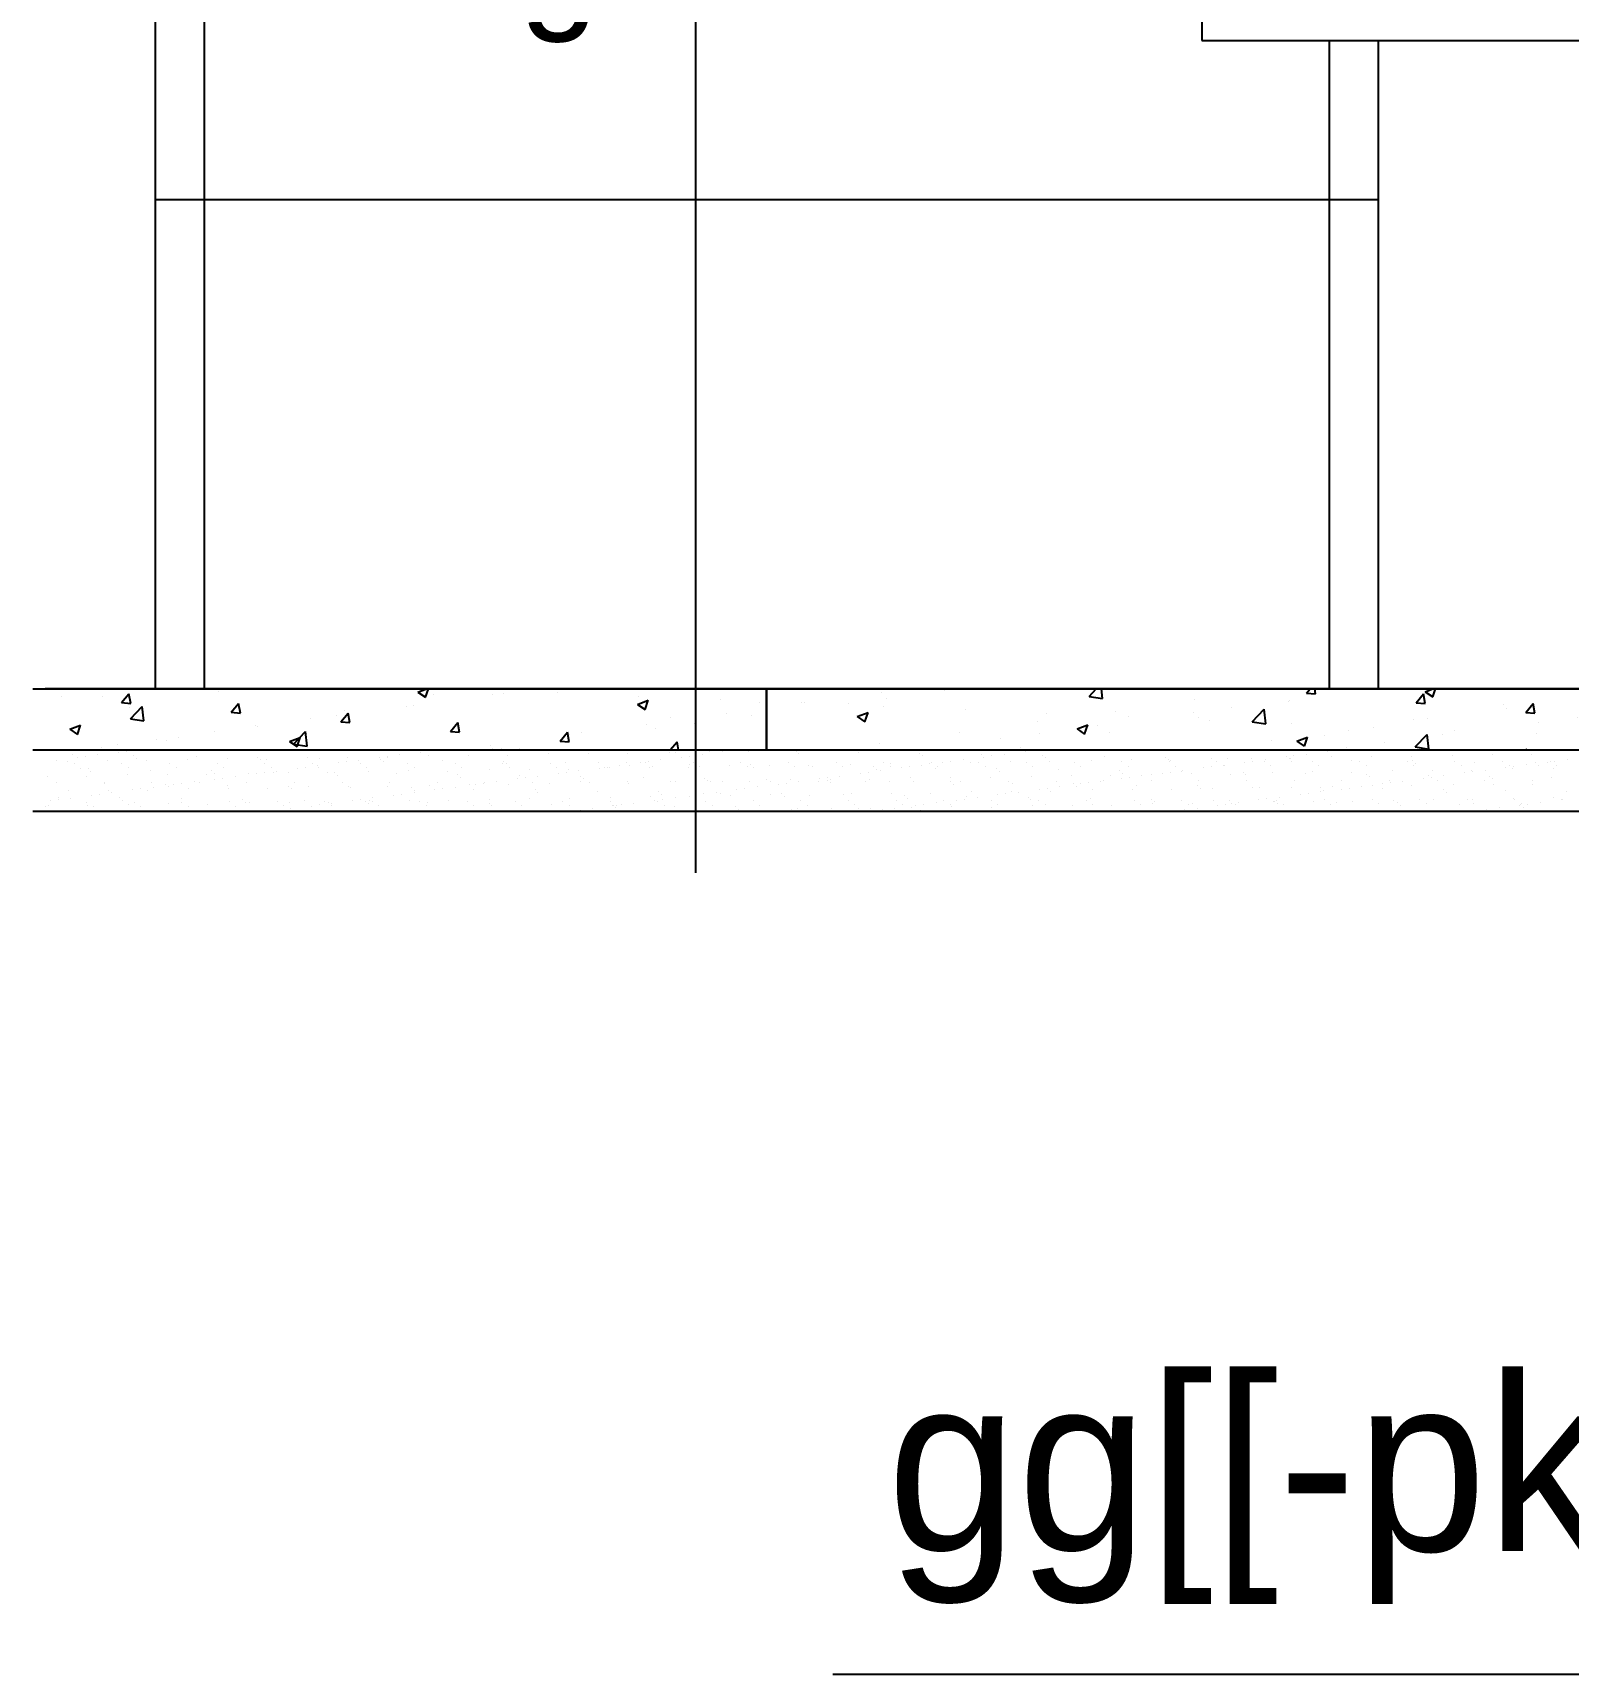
# Model space of a CAD drawing. Header units: inches. Extents: x -2548 to -2391, y 2200 to 2352.
# Drawn here: x -2465.801 to -2464.355, y 2321.73 to 2323.275 of the extents above; entities that cross this region are included whole.
import ezdxf

# ---------------------------------------------------------------- set-up
doc = ezdxf.new("R2010")
doc.units = ezdxf.units.IN
doc.header["$MEASUREMENT"] = 0
doc.linetypes.add('CENTER', pattern=[2, 1.25, -0.25, 0.25, -0.25])
for name, color, linetype in [('1', 7, 'Continuous'), ('2', 2, 'Continuous'), ('3', 3, 'Continuous'), ('4', 4, 'Continuous'), ('9', 9, 'Continuous')]:
    doc.layers.add(name, color=color, linetype=linetype)
doc.styles.add('THAI', font='thai2')

# ---------------------------------------------------------------- blocks, each defined once
blk = doc.blocks.new('*X379')
at = {"color": 0}
for p, q in [((20.3729, 26.8287), (20.4012, 26.8396)), ((20.3978, 26.8119), (20.4071, 26.8396)), ((20.5612, 26.8385), (20.5612, 26.8385)), ((22.0957, 26.8342), (22.0957, 26.8342)), ((22.5678, 26.815), (22.5914, 26.8396)), ((22.6123, 26.8081), (22.6086, 26.8396)), ((23.1694, 26.8383), (23.1694, 26.8383)), ((23.2791, 26.8254), (23.291, 26.8396)), ((23.309, 26.8228), (23.3059, 26.8396)), ((23.6673, 26.8298), (23.6928, 26.8396)), ((23.6922, 26.813), (23.7011, 26.8396)), ((24.2136, 26.8378), (24.2136, 26.8378)), ((25.3036, 26.8338), (25.3036, 26.8338)), ((26.2368, 26.8055), (26.2696, 26.8396)), ((26.2813, 26.7986), (26.2765, 26.8396)), ((26.9616, 26.8309), (26.9843, 26.8396)), ((26.9865, 26.8141), (26.9951, 26.8396)), ((27.5133, 26.825), (27.5256, 26.8396)), ((27.5432, 26.8224), (27.54, 26.8396)), ((27.5581, 26.8338), (27.5581, 26.8338)), ((19.2072, 26.8137), (19.2072, 26.8137)), ((19.3428, 26.8141), (19.3428, 26.8141)), ((19.4035, 26.7944), (19.4277, 26.8232)), ((19.4035, 26.7944), (19.4334, 26.7918)), ((19.4335, 26.7918), (19.4277, 26.8232)), ((19.4298, 26.7799), (19.4298, 26.7799)), ((19.4323, 26.7417), (19.4713, 26.7823)), ((19.4768, 26.7348), (19.4713, 26.7823)), ((19.7214, 26.83), (19.7214, 26.83)), ((19.7622, 26.7631), (19.7863, 26.7918)), ((19.7921, 26.7604), (19.7863, 26.7918)), ((20.3363, 26.7824), (20.3363, 26.7824)), ((20.3583, 26.7844), (20.3583, 26.7844)), ((20.3729, 26.8287), (20.3978, 26.812)), ((20.4244, 26.8203), (20.4244, 26.8203)), ((20.618, 26.8219), (20.618, 26.8219)), ((20.652, 26.824), (20.652, 26.824)), ((20.8281, 26.8272), (20.8281, 26.8272)), ((21.0915, 26.7887), (21.1265, 26.8021)), ((21.0915, 26.7887), (21.1163, 26.7719)), ((21.095, 26.816), (21.095, 26.816)), ((21.1164, 26.7719), (21.1265, 26.8021)), ((21.3619, 26.8047), (21.3619, 26.8047)), ((21.4901, 26.7955), (21.4901, 26.7955)), ((21.6288, 26.7934), (21.6288, 26.7934)), ((21.6376, 26.7953), (21.6376, 26.7953)), ((21.7811, 26.7928), (21.7811, 26.7928)), ((21.8901, 26.8273), (21.8901, 26.8273)), ((21.8957, 26.7821), (21.8957, 26.7821)), ((21.9063, 26.8093), (21.9063, 26.8093)), ((22.5678, 26.815), (22.6122, 26.8081)), ((22.9127, 26.8031), (22.9127, 26.8031)), ((23.219, 26.7974), (23.219, 26.7974)), ((23.2248, 26.8029), (23.2248, 26.8029)), ((23.2791, 26.8254), (23.309, 26.8228)), ((23.6377, 26.794), (23.6618, 26.8228)), ((23.6377, 26.794), (23.6676, 26.7914)), ((23.6676, 26.7914), (23.6619, 26.8227)), ((23.6673, 26.8298), (23.6921, 26.813)), ((23.922, 26.7878), (23.922, 26.7878)), ((23.9964, 26.7627), (24.0205, 26.7914)), ((24.0263, 26.76), (24.0205, 26.7914)), ((24.1849, 26.8086), (24.1849, 26.8086)), ((24.3858, 26.7898), (24.4209, 26.8032)), ((24.3858, 26.7898), (24.4107, 26.773)), ((24.4107, 26.773), (24.4209, 26.8032)), ((24.6696, 26.8133), (24.6696, 26.8133)), ((24.7948, 26.8298), (24.7948, 26.8298)), ((25.2074, 26.7843), (25.2074, 26.7843)), ((25.2793, 26.813), (25.2793, 26.813)), ((25.4642, 26.8195), (25.4642, 26.8195)), ((25.5705, 26.8225), (25.5705, 26.8225)), ((25.7987, 26.782), (25.7987, 26.782)), ((25.8374, 26.8112), (25.8374, 26.8112)), ((25.9239, 26.7985), (25.9239, 26.7985)), ((26.1043, 26.8), (26.1043, 26.8)), ((26.1132, 26.8234), (26.1132, 26.8234)), ((26.2368, 26.8055), (26.2813, 26.7986)), ((26.3712, 26.7887), (26.3712, 26.7887)), ((26.4796, 26.7898), (26.4796, 26.7898)), ((26.7393, 26.8273), (26.7393, 26.8273)), ((26.7996, 26.8333), (26.7996, 26.8333)), ((26.9616, 26.8309), (26.9865, 26.8141)), ((27.0083, 26.815), (27.0083, 26.815)), ((27.0665, 26.822), (27.0665, 26.822)), ((27.2423, 26.7922), (27.2423, 26.7922)), ((27.3334, 26.8107), (27.3334, 26.8107)), ((27.5133, 26.825), (27.5432, 26.8224)), ((27.6004, 26.7995), (27.6004, 26.7995)), ((27.6802, 26.7909), (27.7152, 26.8043)), ((27.6802, 26.7909), (27.7051, 26.7741)), ((27.7051, 26.7741), (27.7152, 26.8043)), ((27.7113, 26.8053), (27.7113, 26.8053)), ((27.7589, 26.8007), (27.7589, 26.8007)), ((27.8673, 26.7882), (27.8673, 26.7882)), ((27.8719, 26.7936), (27.896, 26.8223)), ((27.8719, 26.7936), (27.9018, 26.791)), ((27.9018, 26.791), (27.896, 26.8223)), ((28.0114, 26.8327), (28.0114, 26.8327)), ((28.2306, 26.7622), (28.2547, 26.791)), ((28.2605, 26.7596), (28.2547, 26.7909)), ((28.6872, 26.8025), (28.6872, 26.8025)), ((28.777, 26.7805), (28.777, 26.7805)), ((28.8124, 26.819), (28.8124, 26.819)), ((29.034, 26.8085), (29.034, 26.8085)), ((29.0686, 26.8305), (29.0686, 26.8305)), ((19.4323, 26.7417), (19.4768, 26.7348)), ((19.7622, 26.7631), (19.7921, 26.7605)), ((20.0217, 26.741), (20.0217, 26.741)), ((20.1057, 26.7524), (20.1057, 26.7524)), ((20.1208, 26.7317), (20.1449, 26.7604)), ((20.1208, 26.7317), (20.1507, 26.7291)), ((20.1328, 26.7702), (20.1328, 26.7702)), ((20.1507, 26.7291), (20.1449, 26.7604)), ((20.1469, 26.7575), (20.1469, 26.7575)), ((20.4794, 26.7003), (20.5035, 26.729)), ((20.5093, 26.6977), (20.5036, 26.729)), ((21.1985, 26.7454), (21.1985, 26.7454)), ((21.276, 26.7263), (21.276, 26.7263)), ((21.3808, 26.7601), (21.3808, 26.7601)), ((21.4654, 26.7512), (21.4654, 26.7512)), ((21.81, 26.7486), (21.845, 26.7621)), ((21.81, 26.7486), (21.8349, 26.7319)), ((21.8349, 26.7319), (21.8451, 26.7621)), ((22.1627, 26.7709), (22.1627, 26.7709)), ((22.4005, 26.7336), (22.4005, 26.7336)), ((22.4296, 26.7596), (22.4296, 26.7596)), ((22.653, 26.7656), (22.653, 26.7656)), ((22.6965, 26.7483), (22.6965, 26.7483)), ((22.9102, 26.7615), (22.9102, 26.7615)), ((22.9274, 26.7474), (22.9274, 26.7474)), ((22.9634, 26.737), (22.9634, 26.737)), ((23.0354, 26.778), (23.0354, 26.778)), ((23.1014, 26.7322), (23.1403, 26.7728)), ((23.1014, 26.7322), (23.1459, 26.7253)), ((23.1459, 26.7253), (23.1404, 26.7728)), ((23.6304, 26.7377), (23.6304, 26.7377)), ((23.6756, 26.7413), (23.6756, 26.7413)), ((23.9323, 26.7765), (23.9323, 26.7765)), ((23.9964, 26.7627), (24.0263, 26.76)), ((24.0393, 26.7303), (24.0393, 26.7303)), ((24.1645, 26.7468), (24.1645, 26.7468)), ((24.3538, 26.7717), (24.3538, 26.7717)), ((24.355, 26.7313), (24.3791, 26.76)), ((24.355, 26.7313), (24.3849, 26.7287)), ((24.3849, 26.7286), (24.3791, 26.76)), ((24.7136, 26.6999), (24.7377, 26.7286)), ((24.7435, 26.6973), (24.7378, 26.7286)), ((24.9477, 26.7468), (24.9477, 26.7468)), ((24.9878, 26.7629), (24.9878, 26.7629)), ((25.1044, 26.7497), (25.1394, 26.7632)), ((25.1044, 26.7497), (25.1293, 26.733)), ((25.1293, 26.7329), (25.1394, 26.7632)), ((25.4829, 26.7405), (25.4829, 26.7405)), ((26.227, 26.7578), (26.227, 26.7578)), ((26.6381, 26.7774), (26.6381, 26.7774)), ((26.7167, 26.7649), (26.7167, 26.7649)), ((26.7704, 26.7227), (26.8094, 26.7633)), ((26.8149, 26.7158), (26.8094, 26.7633)), ((26.905, 26.7661), (26.905, 26.7661)), ((26.9278, 26.7508), (26.9278, 26.7508)), ((27.053, 26.7673), (27.053, 26.7673)), ((27.172, 26.7549), (27.172, 26.7549)), ((27.2425, 26.728), (27.2425, 26.728)), ((27.4197, 26.7552), (27.4197, 26.7552)), ((27.4389, 26.7436), (27.4389, 26.7436)), ((27.5022, 26.7655), (27.5022, 26.7655)), ((27.7058, 26.7323), (27.7058, 26.7323)), ((28.1342, 26.7769), (28.1342, 26.7769)), ((28.182, 26.736), (28.182, 26.736)), ((28.2306, 26.7622), (28.2604, 26.7596)), ((28.3714, 26.761), (28.3714, 26.761)), ((28.3988, 26.7508), (28.4338, 26.7643)), ((28.3988, 26.7508), (28.4236, 26.7341)), ((28.4011, 26.7656), (28.4011, 26.7656)), ((28.4237, 26.734), (28.4338, 26.7642)), ((28.4854, 26.7304), (28.4854, 26.7304)), ((28.5218, 26.739), (28.5218, 26.739)), ((28.5892, 26.7309), (28.6133, 26.7596)), ((28.5892, 26.7309), (28.6191, 26.7282)), ((28.6191, 26.7282), (28.6133, 26.7596)), ((28.668, 26.7543), (28.668, 26.7543)), ((28.7743, 26.771), (28.7743, 26.771)), ((28.9478, 26.6995), (28.9719, 26.7282)), ((28.9777, 26.6968), (28.9719, 26.7282)), ((19.2342, 26.7075), (19.2692, 26.721)), ((19.2342, 26.7075), (19.2591, 26.6907)), ((19.2591, 26.6907), (19.2693, 26.7209)), ((19.5166, 26.6745), (19.5166, 26.6745)), ((19.5893, 26.6797), (19.5893, 26.6797)), ((19.706, 26.6995), (19.706, 26.6995)), ((19.8412, 26.7202), (19.8412, 26.7202)), ((19.849, 26.7172), (19.849, 26.7172)), ((19.9528, 26.6675), (19.9878, 26.6809)), ((19.966, 26.659), (20.0049, 26.6996)), ((19.9777, 26.6507), (19.9878, 26.6809)), ((20.0104, 26.6521), (20.0049, 26.6996)), ((20.4794, 26.7003), (20.5093, 26.6977)), ((20.8381, 26.6689), (20.8622, 26.6977)), ((20.868, 26.6663), (20.8622, 26.6977)), ((20.8686, 26.6906), (20.8686, 26.6906)), ((20.9069, 26.6954), (20.9069, 26.6954)), ((21.1212, 26.7226), (21.1212, 26.7226)), ((21.1508, 26.7098), (21.1508, 26.7098)), ((22.1437, 26.6984), (22.1437, 26.6984)), ((22.2799, 26.6786), (22.2799, 26.6786)), ((22.4051, 26.695), (22.4051, 26.695)), ((22.5286, 26.7086), (22.5636, 26.722)), ((22.5286, 26.7086), (22.5535, 26.6918)), ((22.5535, 26.6918), (22.5636, 26.722)), ((22.5944, 26.72), (22.5944, 26.72)), ((22.6358, 26.6973), (22.6358, 26.6973)), ((23.2303, 26.7257), (23.2303, 26.7257)), ((23.2472, 26.6686), (23.2822, 26.682)), ((23.2721, 26.6518), (23.2822, 26.682)), ((23.3388, 26.6877), (23.3388, 26.6877)), ((23.4159, 26.7039), (23.4159, 26.7039)), ((23.4972, 26.7145), (23.4972, 26.7145)), ((23.635, 26.6495), (23.674, 26.6901)), ((23.6795, 26.6426), (23.674, 26.6901)), ((23.7235, 26.6887), (23.7235, 26.6887)), ((23.7641, 26.7032), (23.7641, 26.7032)), ((24.031, 26.6919), (24.031, 26.6919)), ((24.2979, 26.6806), (24.2979, 26.6806)), ((24.4385, 26.6796), (24.4385, 26.6796)), ((24.6952, 26.7148), (24.6952, 26.7148)), ((24.6962, 26.7129), (24.6962, 26.7129)), ((24.7136, 26.6999), (24.7435, 26.6973)), ((25.0723, 26.6685), (25.0964, 26.6973)), ((25.1022, 26.6659), (25.0964, 26.6972)), ((25.1684, 26.699), (25.1684, 26.699)), ((25.2936, 26.7155), (25.2936, 26.7155)), ((25.7106, 26.6851), (25.7106, 26.6851)), ((25.823, 26.7097), (25.858, 26.7231)), ((25.823, 26.7097), (25.8478, 26.6929)), ((25.8479, 26.6929), (25.858, 26.7231)), ((25.9703, 26.7226), (25.9703, 26.7226)), ((26.4227, 26.6843), (26.4227, 26.6843)), ((26.4251, 26.7149), (26.4251, 26.7149)), ((26.5415, 26.6696), (26.5765, 26.6831)), ((26.5664, 26.6529), (26.5766, 26.6831)), ((26.612, 26.7092), (26.612, 26.7092)), ((26.7704, 26.7227), (26.8149, 26.7158)), ((26.9899, 26.696), (26.9899, 26.696)), ((27.1281, 26.7052), (27.1281, 26.7052)), ((27.3041, 26.64), (27.343, 26.6806)), ((27.3478, 26.6396), (27.343, 26.6806)), ((27.7411, 26.678), (27.7411, 26.678)), ((27.9727, 26.721), (27.9727, 26.721)), ((28.0569, 26.7195), (28.0569, 26.7195)), ((28.1938, 26.6804), (28.1938, 26.6804)), ((28.2396, 26.7097), (28.2396, 26.7097)), ((28.2651, 26.7038), (28.2651, 26.7038)), ((28.5065, 26.6985), (28.5065, 26.6985)), ((28.7734, 26.6872), (28.7734, 26.6872)), ((28.9478, 26.6995), (28.9777, 26.6969)), ((19.3368, 26.6477), (19.3368, 26.6477)), ((19.3914, 26.6581), (19.3914, 26.6581)), ((19.5496, 26.6701), (19.5496, 26.6701)), ((19.9528, 26.6675), (19.9777, 26.6507)), ((19.966, 26.659), (20.0104, 26.6521)), ((20.6119, 26.6554), (20.6119, 26.6554)), ((20.6153, 26.6453), (20.6153, 26.6453)), ((20.6457, 26.6433), (20.6457, 26.6433)), ((20.7031, 26.6396), (20.7064, 26.6409)), ((20.706, 26.6396), (20.7064, 26.6408)), ((20.835, 26.6682), (20.835, 26.6682)), ((20.8381, 26.6689), (20.868, 26.6663)), ((21.1984, 26.6396), (21.2208, 26.6663)), ((21.2257, 26.6396), (21.2208, 26.6663)), ((21.884, 26.6609), (21.884, 26.6609)), ((22.3442, 26.6473), (22.3442, 26.6473)), ((23.1633, 26.6718), (23.1633, 26.6718)), ((23.2472, 26.6686), (23.272, 26.6518)), ((23.409, 26.6473), (23.409, 26.6473)), ((23.5342, 26.6638), (23.5342, 26.6638)), ((23.635, 26.6495), (23.6795, 26.6426)), ((23.9946, 26.6396), (24.0007, 26.642)), ((24, 26.6396), (24.0008, 26.6419)), ((24.1788, 26.6421), (24.1788, 26.6421)), ((24.4046, 26.6628), (24.4046, 26.6628)), ((24.5649, 26.6694), (24.5649, 26.6694)), ((24.8318, 26.6581), (24.8318, 26.6581)), ((24.8526, 26.6575), (24.8526, 26.6575)), ((25.0723, 26.6685), (25.1021, 26.6659)), ((25.0987, 26.6468), (25.0987, 26.6468)), ((25.433, 26.6396), (25.455, 26.6659)), ((25.4599, 26.6396), (25.455, 26.6659)), ((25.4581, 26.6531), (25.4581, 26.6531)), ((26.1335, 26.6648), (26.1335, 26.6648)), ((26.2975, 26.6678), (26.2975, 26.6678)), ((26.5415, 26.6696), (26.5664, 26.6529)), ((26.7332, 26.6608), (26.7332, 26.6608)), ((26.8365, 26.6551), (26.8365, 26.6551)), ((27.2862, 26.6396), (27.2951, 26.643)), ((27.294, 26.6396), (27.2951, 26.643)), ((27.3041, 26.64), (27.3064, 26.6396)), ((27.5517, 26.653), (27.5517, 26.653)), ((28.0054, 26.6663), (28.0054, 26.6663)), ((28.8702, 26.6467), (28.8702, 26.6467)), ((29.0279, 26.642), (29.0279, 26.642))]:
    blk.add_line(p, q, dxfattribs=at)
blk = doc.blocks.new('*X380')
at = {"color": 0}
for p, q in [((19.2441, 26.6235), (19.2441, 26.6235)), ((19.3259, 26.6234), (19.3259, 26.6234)), ((19.3938, 26.6323), (19.3938, 26.6323)), ((19.4199, 26.6358), (19.4199, 26.6358)), ((19.4442, 26.6218), (19.4442, 26.6218)), ((20.2735, 26.6187), (20.2735, 26.6187)), ((20.3142, 26.6241), (20.3142, 26.6241)), ((20.3821, 26.633), (20.3821, 26.633)), ((20.4069, 26.6209), (20.4069, 26.6209)), ((20.4081, 26.6364), (20.4081, 26.6364)), ((20.5378, 26.6226), (20.5378, 26.6226)), ((20.6657, 26.622), (20.6657, 26.622)), ((20.8007, 26.6268), (20.8007, 26.6268)), ((20.813, 26.6388), (20.813, 26.6388)), ((20.9316, 26.6285), (20.9316, 26.6285)), ((21.0595, 26.6279), (21.0595, 26.6279)), ((21.1945, 26.6327), (21.1945, 26.6327)), ((21.2161, 26.6327), (21.2161, 26.6327)), ((21.2617, 26.6193), (21.2617, 26.6193)), ((21.3024, 26.6247), (21.3024, 26.6247)), ((21.3254, 26.6344), (21.3254, 26.6344)), ((21.3703, 26.6336), (21.3703, 26.6336)), ((21.3963, 26.6371), (21.3963, 26.6371)), ((21.4099, 26.6367), (21.4099, 26.6367)), ((21.4533, 26.6338), (21.4533, 26.6338)), ((21.5884, 26.6387), (21.5884, 26.6387)), ((21.6099, 26.635), (21.6099, 26.635)), ((21.6192, 26.6266), (21.6192, 26.6266)), ((21.813, 26.6306), (21.813, 26.6306)), ((22.013, 26.6289), (22.013, 26.6289)), ((22.0223, 26.6204), (22.0223, 26.6204)), ((22.2161, 26.6244), (22.2161, 26.6244)), ((22.2499, 26.62), (22.2499, 26.62)), ((22.2906, 26.6253), (22.2906, 26.6253)), ((22.3585, 26.6343), (22.3585, 26.6343)), ((22.3845, 26.6377), (22.3845, 26.6377)), ((22.4161, 26.6227), (22.4161, 26.6227)), ((23.2382, 26.6206), (23.2382, 26.6206)), ((23.2788, 26.626), (23.2788, 26.626)), ((23.3467, 26.6349), (23.3467, 26.6349)), ((23.3728, 26.6384), (23.3728, 26.6384)), ((23.4931, 26.6188), (23.4931, 26.6188)), ((23.756, 26.6231), (23.756, 26.6231)), ((23.8869, 26.6247), (23.8869, 26.6247)), ((24.0148, 26.6241), (24.0148, 26.6241)), ((19.1913, 26.6057), (19.1913, 26.6057)), ((19.2254, 26.6031), (19.2254, 26.6031)), ((19.2492, 26.5941), (19.2492, 26.5941)), ((19.2593, 26.6146), (19.2593, 26.6146)), ((19.2703, 26.5807), (19.2703, 26.5807)), ((19.2853, 26.6181), (19.2853, 26.6181)), ((19.2939, 26.5779), (19.2939, 26.5779)), ((19.3031, 26.5695), (19.3031, 26.5695)), ((19.3563, 26.6048), (19.3563, 26.6048)), ((19.4049, 26.5944), (19.4049, 26.5944)), ((19.426, 26.581), (19.426, 26.581)), ((19.4534, 26.6134), (19.4534, 26.6134)), ((19.4842, 26.6042), (19.4842, 26.6042)), ((19.4969, 26.5735), (19.4969, 26.5735)), ((19.5606, 26.5947), (19.5606, 26.5947)), ((19.5817, 26.5813), (19.5817, 26.5813)), ((19.6192, 26.6091), (19.6192, 26.6091)), ((19.6472, 26.6174), (19.6472, 26.6174)), ((19.697, 26.5718), (19.697, 26.5718)), ((19.7163, 26.595), (19.7163, 26.595)), ((19.7374, 26.5815), (19.7374, 26.5815)), ((19.7501, 26.6107), (19.7501, 26.6107)), ((19.8473, 26.6157), (19.8473, 26.6157)), ((19.8565, 26.6072), (19.8565, 26.6072)), ((19.8697, 26.5655), (19.8697, 26.5655)), ((19.872, 26.5953), (19.872, 26.5953)), ((19.878, 26.6101), (19.878, 26.6101)), ((19.8931, 26.5818), (19.8931, 26.5818)), ((19.9, 26.5674), (19.9, 26.5674)), ((19.9104, 26.5709), (19.9104, 26.5709)), ((19.9486, 26.5655), (19.9486, 26.5655)), ((19.9783, 26.5798), (19.9783, 26.5798)), ((20.0043, 26.5833), (20.0043, 26.5833)), ((20.0131, 26.615), (20.0131, 26.615)), ((20.0277, 26.5955), (20.0277, 26.5955)), ((20.045, 26.5886), (20.045, 26.5886)), ((20.0488, 26.5821), (20.0488, 26.5821)), ((20.0503, 26.6113), (20.0503, 26.6113)), ((20.1001, 26.5657), (20.1001, 26.5657)), ((20.1129, 26.5976), (20.1129, 26.5976)), ((20.1389, 26.601), (20.1389, 26.601)), ((20.1439, 26.6166), (20.1439, 26.6166)), ((20.1796, 26.6063), (20.1796, 26.6063)), ((20.1835, 26.5958), (20.1835, 26.5958)), ((20.2045, 26.5824), (20.2045, 26.5824)), ((20.2116, 26.5698), (20.2116, 26.5698)), ((20.2475, 26.6153), (20.2475, 26.6153)), ((20.2504, 26.6095), (20.2504, 26.6095)), ((20.2596, 26.6011), (20.2596, 26.6011)), ((20.2718, 26.616), (20.2718, 26.616)), ((20.3392, 26.5961), (20.3392, 26.5961)), ((20.3424, 26.5714), (20.3424, 26.5714)), ((20.3602, 26.5827), (20.3602, 26.5827)), ((20.4534, 26.6051), (20.4534, 26.6051)), ((20.4703, 26.5708), (20.4703, 26.5708)), ((20.4949, 26.5964), (20.4949, 26.5964)), ((20.516, 26.583), (20.516, 26.583)), ((20.6054, 26.5757), (20.6054, 26.5757)), ((20.6506, 26.5967), (20.6506, 26.5967)), ((20.6535, 26.6034), (20.6535, 26.6034)), ((20.6627, 26.595), (20.6627, 26.595)), ((20.6717, 26.5832), (20.6717, 26.5832)), ((20.7363, 26.5774), (20.7363, 26.5774)), ((20.8063, 26.597), (20.8063, 26.597)), ((20.8274, 26.5835), (20.8274, 26.5835)), ((20.8565, 26.599), (20.8565, 26.599)), ((20.858, 26.5662), (20.858, 26.5662)), ((20.8642, 26.5767), (20.8642, 26.5767)), ((20.8986, 26.5715), (20.8986, 26.5715)), ((20.962, 26.5972), (20.962, 26.5972)), ((20.9665, 26.5805), (20.9665, 26.5805)), ((20.9831, 26.5838), (20.9831, 26.5838)), ((20.9925, 26.5839), (20.9925, 26.5839)), ((20.9992, 26.5816), (20.9992, 26.5816)), ((21.0332, 26.5893), (21.0332, 26.5893)), ((21.0565, 26.5973), (21.0565, 26.5973)), ((21.0658, 26.5888), (21.0658, 26.5888)), ((21.1011, 26.5982), (21.1011, 26.5982)), ((21.1177, 26.5975), (21.1177, 26.5975)), ((21.1271, 26.6016), (21.1271, 26.6016)), ((21.1301, 26.5833), (21.1301, 26.5833)), ((21.1388, 26.5841), (21.1388, 26.5841)), ((21.1678, 26.607), (21.1678, 26.607)), ((21.2357, 26.6159), (21.2357, 26.6159)), ((21.258, 26.5827), (21.258, 26.5827)), ((21.2596, 26.5928), (21.2596, 26.5928)), ((21.2734, 26.5978), (21.2734, 26.5978)), ((21.2945, 26.5844), (21.2945, 26.5844)), ((21.393, 26.5875), (21.393, 26.5875)), ((21.4291, 26.5981), (21.4291, 26.5981)), ((21.4502, 26.5847), (21.4502, 26.5847)), ((21.4596, 26.5911), (21.4596, 26.5911)), ((21.4689, 26.5827), (21.4689, 26.5827)), ((21.5239, 26.5892), (21.5239, 26.5892)), ((21.5848, 26.5984), (21.5848, 26.5984)), ((21.6059, 26.5849), (21.6059, 26.5849)), ((21.6518, 26.5886), (21.6518, 26.5886)), ((21.6627, 26.5867), (21.6627, 26.5867)), ((21.7405, 26.5987), (21.7405, 26.5987)), ((21.7616, 26.5852), (21.7616, 26.5852)), ((21.7869, 26.5935), (21.7869, 26.5935)), ((21.8462, 26.5668), (21.8462, 26.5668)), ((21.8627, 26.585), (21.8627, 26.585)), ((21.872, 26.5765), (21.872, 26.5765)), ((21.8868, 26.5722), (21.8868, 26.5722)), ((21.8962, 26.5989), (21.8962, 26.5989)), ((21.9173, 26.5855), (21.9173, 26.5855)), ((21.9177, 26.5951), (21.9177, 26.5951)), ((21.9547, 26.5811), (21.9547, 26.5811)), ((21.9808, 26.5846), (21.9808, 26.5846)), ((22.0214, 26.5899), (22.0214, 26.5899)), ((22.0456, 26.5945), (22.0456, 26.5945)), ((22.0519, 26.5992), (22.0519, 26.5992)), ((22.0658, 26.5806), (22.0658, 26.5806)), ((22.073, 26.5858), (22.073, 26.5858)), ((22.0893, 26.5988), (22.0893, 26.5988)), ((22.1154, 26.6023), (22.1154, 26.6023)), ((22.156, 26.6076), (22.156, 26.6076)), ((22.1807, 26.5994), (22.1807, 26.5994)), ((22.2076, 26.5995), (22.2076, 26.5995)), ((22.2239, 26.6166), (22.2239, 26.6166)), ((22.2287, 26.5861), (22.2287, 26.5861)), ((22.2658, 26.5788), (22.2658, 26.5788)), ((22.275, 26.5704), (22.275, 26.5704)), ((22.3116, 26.601), (22.3116, 26.601)), ((22.3634, 26.5998), (22.3634, 26.5998)), ((22.3844, 26.5864), (22.3844, 26.5864)), ((22.4254, 26.6143), (22.4254, 26.6143)), ((22.4395, 26.6004), (22.4395, 26.6004)), ((22.4689, 26.5744), (22.4689, 26.5744)), ((22.5191, 26.6001), (22.5191, 26.6001)), ((22.5401, 26.5866), (22.5401, 26.5866)), ((22.5745, 26.6053), (22.5745, 26.6053)), ((22.6192, 26.6183), (22.6192, 26.6183)), ((22.6689, 26.5727), (22.6689, 26.5727)), ((22.6748, 26.6004), (22.6748, 26.6004)), ((22.6958, 26.5869), (22.6958, 26.5869)), ((22.7054, 26.607), (22.7054, 26.607)), ((22.8192, 26.6166), (22.8192, 26.6166)), ((22.8284, 26.6081), (22.8284, 26.6081)), ((22.8305, 26.6006), (22.8305, 26.6006)), ((22.8333, 26.6063), (22.8333, 26.6063)), ((22.8344, 26.5675), (22.8344, 26.5675)), ((22.8516, 26.5872), (22.8516, 26.5872)), ((22.8719, 26.5683), (22.8719, 26.5683)), ((22.875, 26.5728), (22.875, 26.5728)), ((22.943, 26.5818), (22.943, 26.5818)), ((22.9684, 26.6112), (22.9684, 26.6112)), ((22.969, 26.5852), (22.969, 26.5852)), ((22.9862, 26.6009), (22.9862, 26.6009)), ((23.0073, 26.5875), (23.0073, 26.5875)), ((23.0096, 26.5905), (23.0096, 26.5905)), ((23.0223, 26.6122), (23.0223, 26.6122)), ((23.072, 26.5666), (23.072, 26.5666)), ((23.0776, 26.5995), (23.0776, 26.5995)), ((23.0992, 26.6129), (23.0992, 26.6129)), ((23.1036, 26.6029), (23.1036, 26.6029)), ((23.1419, 26.6012), (23.1419, 26.6012)), ((23.1442, 26.6083), (23.1442, 26.6083)), ((23.163, 26.5878), (23.163, 26.5878)), ((23.1668, 26.566), (23.1668, 26.566)), ((23.2121, 26.6172), (23.2121, 26.6172)), ((23.2223, 26.6104), (23.2223, 26.6104)), ((23.2271, 26.6123), (23.2271, 26.6123)), ((23.2315, 26.602), (23.2315, 26.602)), ((23.2976, 26.6015), (23.2976, 26.6015)), ((23.2977, 26.5677), (23.2977, 26.5677)), ((23.3187, 26.5881), (23.3187, 26.5881)), ((23.3622, 26.6171), (23.3622, 26.6171)), ((23.4253, 26.606), (23.4253, 26.606)), ((23.4256, 26.5671), (23.4256, 26.5671)), ((23.4533, 26.6018), (23.4533, 26.6018)), ((23.4744, 26.5883), (23.4744, 26.5883)), ((23.5607, 26.5719), (23.5607, 26.5719)), ((23.609, 26.6021), (23.609, 26.6021)), ((23.621, 26.6182), (23.621, 26.6182)), ((23.6254, 26.6043), (23.6254, 26.6043)), ((23.6301, 26.5886), (23.6301, 26.5886)), ((23.6346, 26.5959), (23.6346, 26.5959)), ((23.6915, 26.5736), (23.6915, 26.5736)), ((23.7647, 26.6023), (23.7647, 26.6023)), ((23.7858, 26.5889), (23.7858, 26.5889)), ((23.8195, 26.573), (23.8195, 26.573)), ((23.8226, 26.5681), (23.8226, 26.5681)), ((23.8284, 26.5999), (23.8284, 26.5999)), ((23.8633, 26.5735), (23.8633, 26.5735)), ((23.9204, 26.6026), (23.9204, 26.6026)), ((23.9312, 26.5824), (23.9312, 26.5824)), ((23.9415, 26.5892), (23.9415, 26.5892)), ((23.9545, 26.5778), (23.9545, 26.5778)), ((23.9572, 26.5858), (23.9572, 26.5858)), ((23.9979, 26.5912), (23.9979, 26.5912)), ((24.0285, 26.5982), (24.0285, 26.5982)), ((24.0377, 26.5897), (24.0377, 26.5897)), ((24.0658, 26.6001), (24.0658, 26.6001)), ((24.0761, 26.6029), (24.0761, 26.6029)), ((24.0854, 26.5795), (24.0854, 26.5795)), ((24.0918, 26.6036), (24.0918, 26.6036)), ((24.0972, 26.5895), (24.0972, 26.5895)), ((24.1324, 26.6089), (24.1324, 26.6089)), ((19.1609, 26.5537), (19.1609, 26.5537)), ((19.1905, 26.5321), (19.1905, 26.5321)), ((19.2888, 26.5531), (19.2888, 26.5531)), ((19.3462, 26.5323), (19.3462, 26.5323)), ((19.3466, 26.5296), (19.3466, 26.5296)), ((19.4239, 26.5579), (19.4239, 26.5579)), ((19.466, 26.5124), (19.466, 26.5124)), ((19.5019, 26.5326), (19.5019, 26.5326)), ((19.5066, 26.5177), (19.5066, 26.5177)), ((19.5467, 26.5279), (19.5467, 26.5279)), ((19.5548, 26.5596), (19.5548, 26.5596)), ((19.5559, 26.5195), (19.5559, 26.5195)), ((19.5745, 26.5267), (19.5745, 26.5267)), ((19.6006, 26.5301), (19.6006, 26.5301)), ((19.6224, 26.5127), (19.6224, 26.5127)), ((19.6412, 26.5355), (19.6412, 26.5355)), ((19.6576, 26.5329), (19.6576, 26.5329)), ((19.6827, 26.559), (19.6827, 26.559)), ((19.7062, 26.5633), (19.7062, 26.5633)), ((19.7091, 26.5444), (19.7091, 26.5444)), ((19.7352, 26.5478), (19.7352, 26.5478)), ((19.7497, 26.5235), (19.7497, 26.5235)), ((19.7533, 26.5144), (19.7533, 26.5144)), ((19.7758, 26.5532), (19.7758, 26.5532)), ((19.8133, 26.5332), (19.8133, 26.5332)), ((19.8177, 26.5638), (19.8177, 26.5638)), ((19.8437, 26.5621), (19.8437, 26.5621)), ((19.8812, 26.5138), (19.8812, 26.5138)), ((19.9497, 26.5218), (19.9497, 26.5218)), ((19.959, 26.5133), (19.959, 26.5133)), ((19.969, 26.5335), (19.969, 26.5335)), ((20.0162, 26.5186), (20.0162, 26.5186)), ((20.0765, 26.5649), (20.0765, 26.5649)), ((20.1093, 26.5572), (20.1093, 26.5572)), ((20.1247, 26.5338), (20.1247, 26.5338)), ((20.1471, 26.5203), (20.1471, 26.5203)), ((20.1528, 26.5173), (20.1528, 26.5173)), ((20.275, 26.5197), (20.275, 26.5197)), ((20.2804, 26.534), (20.2804, 26.534)), ((20.3031, 26.5612), (20.3031, 26.5612)), ((20.3528, 26.5156), (20.3528, 26.5156)), ((20.41, 26.5246), (20.41, 26.5246)), ((20.4361, 26.5343), (20.4361, 26.5343)), ((20.4542, 26.513), (20.4542, 26.513)), ((20.4948, 26.5184), (20.4948, 26.5184)), ((20.5031, 26.5595), (20.5031, 26.5595)), ((20.5124, 26.5511), (20.5124, 26.5511)), ((20.5409, 26.5262), (20.5409, 26.5262)), ((20.5628, 26.5273), (20.5628, 26.5273)), ((20.5888, 26.5307), (20.5888, 26.5307)), ((20.5919, 26.5346), (20.5919, 26.5346)), ((20.6294, 26.5361), (20.6294, 26.5361)), ((20.6688, 26.5256), (20.6688, 26.5256)), ((20.6973, 26.545), (20.6973, 26.545)), ((20.7062, 26.5551), (20.7062, 26.5551)), ((20.7234, 26.5485), (20.7234, 26.5485)), ((20.7476, 26.5349), (20.7476, 26.5349)), ((20.764, 26.5538), (20.764, 26.5538)), ((20.8039, 26.5305), (20.8039, 26.5305)), ((20.8319, 26.5628), (20.8319, 26.5628)), ((20.9033, 26.5352), (20.9033, 26.5352)), ((20.9062, 26.5534), (20.9062, 26.5534)), ((20.9155, 26.5449), (20.9155, 26.5449)), ((20.9347, 26.5321), (20.9347, 26.5321)), ((21.059, 26.5355), (21.059, 26.5355)), ((21.0627, 26.5315), (21.0627, 26.5315)), ((21.1093, 26.549), (21.1093, 26.549)), ((21.1977, 26.5364), (21.1977, 26.5364)), ((21.2147, 26.5357), (21.2147, 26.5357)), ((21.3093, 26.5472), (21.3093, 26.5472)), ((21.3185, 26.5388), (21.3185, 26.5388)), ((21.3286, 26.5381), (21.3286, 26.5381)), ((21.3704, 26.536), (21.3704, 26.536)), ((21.4424, 26.5137), (21.4424, 26.5137)), ((21.4565, 26.5375), (21.4565, 26.5375)), ((21.4831, 26.519), (21.4831, 26.519)), ((21.5124, 26.5428), (21.5124, 26.5428)), ((21.5261, 26.5363), (21.5261, 26.5363)), ((21.551, 26.528), (21.551, 26.528)), ((21.577, 26.5314), (21.577, 26.5314)), ((21.5915, 26.5423), (21.5915, 26.5423)), ((21.6177, 26.5367), (21.6177, 26.5367)), ((21.6818, 26.5366), (21.6818, 26.5366)), ((21.6856, 26.5457), (21.6856, 26.5457)), ((21.7116, 26.5491), (21.7116, 26.5491)), ((21.7124, 26.5411), (21.7124, 26.5411)), ((21.7216, 26.5326), (21.7216, 26.5326)), ((21.7224, 26.544), (21.7224, 26.544)), ((21.7522, 26.5545), (21.7522, 26.5545)), ((21.8202, 26.5634), (21.8202, 26.5634)), ((21.8375, 26.5369), (21.8375, 26.5369)), ((21.8503, 26.5434), (21.8503, 26.5434)), ((21.9154, 26.5367), (21.9154, 26.5367)), ((21.9854, 26.5482), (21.9854, 26.5482)), ((21.9932, 26.5372), (21.9932, 26.5372)), ((22.1155, 26.535), (22.1155, 26.535)), ((22.1162, 26.5499), (22.1162, 26.5499)), ((22.1247, 26.5265), (22.1247, 26.5265)), ((22.1489, 26.5374), (22.1489, 26.5374)), ((22.2441, 26.5493), (22.2441, 26.5493)), ((22.3046, 26.5377), (22.3046, 26.5377)), ((22.3185, 26.5305), (22.3185, 26.5305)), ((22.3792, 26.5542), (22.3792, 26.5542)), ((22.4306, 26.5143), (22.4306, 26.5143)), ((22.4603, 26.538), (22.4603, 26.538)), ((22.4713, 26.5197), (22.4713, 26.5197)), ((22.5101, 26.5558), (22.5101, 26.5558)), ((22.5186, 26.5288), (22.5186, 26.5288)), ((22.5278, 26.5204), (22.5278, 26.5204)), ((22.5392, 26.5286), (22.5392, 26.5286)), ((22.5652, 26.532), (22.5652, 26.532)), ((22.6059, 26.5374), (22.6059, 26.5374)), ((22.616, 26.5383), (22.616, 26.5383)), ((22.638, 26.5552), (22.638, 26.5552)), ((22.6738, 26.5463), (22.6738, 26.5463)), ((22.6781, 26.5643), (22.6781, 26.5643)), ((22.6998, 26.5498), (22.6998, 26.5498)), ((22.7216, 26.5244), (22.7216, 26.5244)), ((22.7405, 26.5551), (22.7405, 26.5551)), ((22.7718, 26.5386), (22.7718, 26.5386)), ((22.773, 26.5601), (22.773, 26.5601)), ((22.8084, 26.564), (22.8084, 26.564)), ((22.9039, 26.5618), (22.9039, 26.5618)), ((22.9217, 26.5227), (22.9217, 26.5227)), ((22.9275, 26.5389), (22.9275, 26.5389)), ((22.9309, 26.5142), (22.9309, 26.5142)), ((22.9715, 26.5149), (22.9715, 26.5149)), ((23.0318, 26.5611), (23.0318, 26.5611)), ((23.0812, 26.5581), (23.0812, 26.5581)), ((23.0832, 26.5391), (23.0832, 26.5391)), ((23.1024, 26.5165), (23.1024, 26.5165)), ((23.1247, 26.5183), (23.1247, 26.5183)), ((23.2303, 26.5159), (23.2303, 26.5159)), ((23.2389, 26.5394), (23.2389, 26.5394)), ((23.275, 26.5621), (23.275, 26.5621)), ((23.3248, 26.5165), (23.3248, 26.5165)), ((23.3653, 26.5208), (23.3653, 26.5208)), ((23.3928, 26.5115), (23.3928, 26.5115)), ((23.3946, 26.5397), (23.3946, 26.5397)), ((23.4189, 26.515), (23.4189, 26.515)), ((23.4595, 26.5203), (23.4595, 26.5203)), ((23.4751, 26.5604), (23.4751, 26.5604)), ((23.4843, 26.552), (23.4843, 26.552)), ((23.4962, 26.5225), (23.4962, 26.5225)), ((23.5274, 26.5293), (23.5274, 26.5293)), ((23.5278, 26.5121), (23.5278, 26.5121)), ((23.5503, 26.54), (23.5503, 26.54)), ((23.5534, 26.5327), (23.5534, 26.5327)), ((23.5941, 26.538), (23.5941, 26.538)), ((23.6241, 26.5219), (23.6241, 26.5219)), ((23.662, 26.547), (23.662, 26.547)), ((23.6781, 26.556), (23.6781, 26.556)), ((23.688, 26.5504), (23.688, 26.5504)), ((23.706, 26.5403), (23.706, 26.5403)), ((23.7287, 26.5558), (23.7287, 26.5558)), ((23.7592, 26.5267), (23.7592, 26.5267)), ((23.7966, 26.5647), (23.7966, 26.5647)), ((23.8617, 26.5405), (23.8617, 26.5405)), ((23.8782, 26.5543), (23.8782, 26.5543)), ((23.8874, 26.5458), (23.8874, 26.5458)), ((23.89, 26.5284), (23.89, 26.5284)), ((24.0174, 26.5408), (24.0174, 26.5408)), ((24.0179, 26.5278), (24.0179, 26.5278)), ((24.0812, 26.5499), (24.0812, 26.5499)), ((19.1708, 26.4735), (19.1708, 26.4735)), ((19.1963, 26.4857), (19.1963, 26.4857)), ((19.1968, 26.4769), (19.1968, 26.4769)), ((19.2286, 26.5068), (19.2286, 26.5068)), ((19.2374, 26.4823), (19.2374, 26.4823)), ((19.2896, 26.4689), (19.2896, 26.4689)), ((19.3054, 26.4912), (19.3054, 26.4912)), ((19.3314, 26.4947), (19.3314, 26.4947)), ((19.3594, 26.5085), (19.3594, 26.5085)), ((19.372, 26.5), (19.372, 26.5)), ((19.3963, 26.484), (19.3963, 26.484)), ((19.4056, 26.4756), (19.4056, 26.4756)), ((19.427, 26.4616), (19.427, 26.4616)), ((19.4399, 26.509), (19.4399, 26.509)), ((19.4453, 26.4692), (19.4453, 26.4692)), ((19.4873, 26.5078), (19.4873, 26.5078)), ((19.5579, 26.4633), (19.5579, 26.4633)), ((19.5994, 26.4796), (19.5994, 26.4796)), ((19.601, 26.4695), (19.601, 26.4695)), ((19.6858, 26.4626), (19.6858, 26.4626)), ((19.7567, 26.4698), (19.7567, 26.4698)), ((19.7994, 26.4779), (19.7994, 26.4779)), ((19.8087, 26.4694), (19.8087, 26.4694)), ((19.8209, 26.4675), (19.8209, 26.4675)), ((19.9124, 26.4701), (19.9124, 26.4701)), ((19.9518, 26.4692), (19.9518, 26.4692)), ((20.0025, 26.4735), (20.0025, 26.4735)), ((20.0504, 26.4599), (20.0504, 26.4599)), ((20.0681, 26.4703), (20.0681, 26.4703)), ((20.0797, 26.4686), (20.0797, 26.4686)), ((20.0911, 26.4652), (20.0911, 26.4652)), ((20.159, 26.4742), (20.159, 26.4742)), ((20.185, 26.4776), (20.185, 26.4776)), ((20.2025, 26.4717), (20.2025, 26.4717)), ((20.2117, 26.4633), (20.2117, 26.4633)), ((20.2147, 26.4734), (20.2147, 26.4734)), ((20.2238, 26.4706), (20.2238, 26.4706)), ((20.2257, 26.4829), (20.2257, 26.4829)), ((20.2936, 26.4919), (20.2936, 26.4919)), ((20.3196, 26.4953), (20.3196, 26.4953)), ((20.3456, 26.4751), (20.3456, 26.4751)), ((20.3603, 26.5007), (20.3603, 26.5007)), ((20.3621, 26.5072), (20.3621, 26.5072)), ((20.3795, 26.4709), (20.3795, 26.4709)), ((20.4056, 26.4673), (20.4056, 26.4673)), ((20.4282, 26.5096), (20.4282, 26.5096)), ((20.4735, 26.4745), (20.4735, 26.4745)), ((20.5352, 26.4712), (20.5352, 26.4712)), ((20.5559, 26.5112), (20.5559, 26.5112)), ((20.5563, 26.4578), (20.5563, 26.4578)), ((20.6056, 26.4656), (20.6056, 26.4656)), ((20.6085, 26.4793), (20.6085, 26.4793)), ((20.691, 26.4715), (20.691, 26.4715)), ((20.712, 26.458), (20.712, 26.458)), ((20.7394, 26.481), (20.7394, 26.481)), ((20.7559, 26.5095), (20.7559, 26.5095)), ((20.7651, 26.501), (20.7651, 26.501)), ((20.8086, 26.4612), (20.8086, 26.4612)), ((20.8467, 26.4718), (20.8467, 26.4718)), ((20.8673, 26.4804), (20.8673, 26.4804)), ((20.8677, 26.4583), (20.8677, 26.4583)), ((20.959, 26.5051), (20.959, 26.5051)), ((21.0024, 26.4853), (21.0024, 26.4853)), ((21.0024, 26.472), (21.0024, 26.472)), ((21.0087, 26.4595), (21.0087, 26.4595)), ((21.0235, 26.4586), (21.0235, 26.4586)), ((21.0386, 26.4605), (21.0386, 26.4605)), ((21.0793, 26.4659), (21.0793, 26.4659)), ((21.1332, 26.4869), (21.1332, 26.4869)), ((21.1472, 26.4748), (21.1472, 26.4748)), ((21.1581, 26.4723), (21.1581, 26.4723)), ((21.159, 26.5034), (21.159, 26.5034)), ((21.1682, 26.4949), (21.1682, 26.4949)), ((21.1732, 26.4782), (21.1732, 26.4782)), ((21.1792, 26.4589), (21.1792, 26.4589)), ((21.2139, 26.4836), (21.2139, 26.4836)), ((21.2611, 26.4863), (21.2611, 26.4863)), ((21.2818, 26.4925), (21.2818, 26.4925)), ((21.3078, 26.496), (21.3078, 26.496)), ((21.3138, 26.4726), (21.3138, 26.4726)), ((21.3349, 26.4592), (21.3349, 26.4592)), ((21.3485, 26.5013), (21.3485, 26.5013)), ((21.362, 26.4989), (21.362, 26.4989)), ((21.3962, 26.4912), (21.3962, 26.4912)), ((21.4164, 26.5102), (21.4164, 26.5102)), ((21.4695, 26.4729), (21.4695, 26.4729)), ((21.4906, 26.4595), (21.4906, 26.4595)), ((21.5271, 26.4929), (21.5271, 26.4929)), ((21.5621, 26.4972), (21.5621, 26.4972)), ((21.5713, 26.4888), (21.5713, 26.4888)), ((21.6252, 26.4732), (21.6252, 26.4732)), ((21.6463, 26.4597), (21.6463, 26.4597)), ((21.655, 26.4922), (21.655, 26.4922)), ((21.7651, 26.4928), (21.7651, 26.4928)), ((21.7809, 26.4735), (21.7809, 26.4735)), ((21.79, 26.4971), (21.79, 26.4971)), ((21.802, 26.46), (21.802, 26.46)), ((21.9209, 26.4988), (21.9209, 26.4988)), ((21.9366, 26.4737), (21.9366, 26.4737)), ((21.9577, 26.4603), (21.9577, 26.4603)), ((21.9652, 26.4911), (21.9652, 26.4911)), ((21.9744, 26.4826), (21.9744, 26.4826)), ((22.0008, 26.4577), (22.0008, 26.4577)), ((22.0269, 26.4612), (22.0269, 26.4612)), ((22.0488, 26.4982), (22.0488, 26.4982)), ((22.0675, 26.4665), (22.0675, 26.4665)), ((22.0923, 26.474), (22.0923, 26.474)), ((22.1134, 26.4606), (22.1134, 26.4606)), ((22.1354, 26.4755), (22.1354, 26.4755)), ((22.1615, 26.4789), (22.1615, 26.4789)), ((22.1682, 26.4867), (22.1682, 26.4867)), ((22.1838, 26.503), (22.1838, 26.503)), ((22.2021, 26.4842), (22.2021, 26.4842)), ((22.248, 26.4743), (22.248, 26.4743)), ((22.2691, 26.4609), (22.2691, 26.4609)), ((22.27, 26.4932), (22.27, 26.4932)), ((22.296, 26.4966), (22.296, 26.4966)), ((22.3147, 26.5047), (22.3147, 26.5047)), ((22.3367, 26.502), (22.3367, 26.502)), ((22.3683, 26.4849), (22.3683, 26.4849)), ((22.3775, 26.4765), (22.3775, 26.4765)), ((22.3823, 26.4578), (22.3823, 26.4578)), ((22.4037, 26.4746), (22.4037, 26.4746)), ((22.4046, 26.5109), (22.4046, 26.5109)), ((22.4248, 26.4612), (22.4248, 26.4612)), ((22.4426, 26.5041), (22.4426, 26.5041)), ((22.5132, 26.4595), (22.5132, 26.4595)), ((22.5594, 26.4749), (22.5594, 26.4749)), ((22.5713, 26.4805), (22.5713, 26.4805)), ((22.5777, 26.509), (22.5777, 26.509)), ((22.5805, 26.4614), (22.5805, 26.4614)), ((22.6411, 26.4589), (22.6411, 26.4589)), ((22.7086, 26.5106), (22.7086, 26.5106)), ((22.7151, 26.4752), (22.7151, 26.4752)), ((22.7362, 26.4617), (22.7362, 26.4617)), ((22.7714, 26.4788), (22.7714, 26.4788)), ((22.7762, 26.4637), (22.7762, 26.4637)), ((22.7806, 26.4703), (22.7806, 26.4703)), ((22.8365, 26.51), (22.8365, 26.51)), ((22.8709, 26.4754), (22.8709, 26.4754)), ((22.8919, 26.462), (22.8919, 26.462)), ((22.907, 26.4654), (22.907, 26.4654)), ((22.9744, 26.4744), (22.9744, 26.4744)), ((22.9891, 26.4584), (22.9891, 26.4584)), ((23.0151, 26.4618), (23.0151, 26.4618)), ((23.0266, 26.4757), (23.0266, 26.4757)), ((23.0349, 26.4648), (23.0349, 26.4648)), ((23.0476, 26.4623), (23.0476, 26.4623)), ((23.0557, 26.4672), (23.0557, 26.4672)), ((23.1237, 26.4761), (23.1237, 26.4761)), ((23.1497, 26.4795), (23.1497, 26.4795)), ((23.17, 26.4697), (23.17, 26.4697)), ((23.1745, 26.4727), (23.1745, 26.4727)), ((23.1823, 26.476), (23.1823, 26.476)), ((23.1837, 26.4642), (23.1837, 26.4642)), ((23.1903, 26.4849), (23.1903, 26.4849)), ((23.2034, 26.4626), (23.2034, 26.4626)), ((23.2582, 26.4938), (23.2582, 26.4938)), ((23.2843, 26.4972), (23.2843, 26.4972)), ((23.3009, 26.4713), (23.3009, 26.4713)), ((23.3249, 26.5026), (23.3249, 26.5026)), ((23.334, 26.5081), (23.334, 26.5081)), ((23.338, 26.4763), (23.338, 26.4763)), ((23.3591, 26.4629), (23.3591, 26.4629)), ((23.3775, 26.4682), (23.3775, 26.4682)), ((23.4288, 26.4707), (23.4288, 26.4707)), ((23.4937, 26.4766), (23.4937, 26.4766)), ((23.5148, 26.4631), (23.5148, 26.4631)), ((23.5638, 26.4756), (23.5638, 26.4756)), ((23.5776, 26.4665), (23.5776, 26.4665)), ((23.5868, 26.4581), (23.5868, 26.4581)), ((23.6494, 26.4768), (23.6494, 26.4768)), ((23.6705, 26.4634), (23.6705, 26.4634)), ((23.6947, 26.4773), (23.6947, 26.4773)), ((23.7279, 26.5104), (23.7279, 26.5104)), ((23.7371, 26.502), (23.7371, 26.502)), ((23.7806, 26.4621), (23.7806, 26.4621)), ((23.8051, 26.4771), (23.8051, 26.4771)), ((23.8226, 26.4766), (23.8226, 26.4766)), ((23.8262, 26.4637), (23.8262, 26.4637)), ((23.9309, 26.506), (23.9309, 26.506)), ((23.9576, 26.4815), (23.9576, 26.4815)), ((23.9608, 26.4774), (23.9608, 26.4774)), ((23.9773, 26.459), (23.9773, 26.459)), ((23.9807, 26.4604), (23.9807, 26.4604)), ((23.9819, 26.464), (23.9819, 26.464)), ((24.0033, 26.4625), (24.0033, 26.4625)), ((24.044, 26.4678), (24.044, 26.4678)), ((24.0885, 26.4832), (24.0885, 26.4832)), ((24.1119, 26.4767), (24.1119, 26.4767)), ((24.1165, 26.4777), (24.1165, 26.4777)), ((24.131, 26.5043), (24.131, 26.5043)), ((19.155, 26.4552), (19.155, 26.4552)), ((19.1641, 26.4573), (19.1641, 26.4573)), ((19.246, 26.4401), (19.246, 26.4401)), ((19.292, 26.4567), (19.292, 26.4567)), ((19.3107, 26.4555), (19.3107, 26.4555)), ((19.4664, 26.4558), (19.4664, 26.4558)), ((19.6221, 26.4561), (19.6221, 26.4561)), ((19.7778, 26.4563), (19.7778, 26.4563)), ((19.9158, 26.4422), (19.9158, 26.4422)), ((19.9335, 26.4566), (19.9335, 26.4566)), ((19.9565, 26.4475), (19.9565, 26.4475)), ((20.0244, 26.4564), (20.0244, 26.4564)), ((20.0892, 26.4569), (20.0892, 26.4569)), ((20.2449, 26.4572), (20.2449, 26.4572)), ((20.4006, 26.4575), (20.4006, 26.4575)), ((20.6148, 26.4572), (20.6148, 26.4572)), ((20.9041, 26.4428), (20.9041, 26.4428)), ((20.9447, 26.4482), (20.9447, 26.4482)), ((21.0126, 26.4571), (21.0126, 26.4571)), ((21.0179, 26.451), (21.0179, 26.451)), ((21.2008, 26.4401), (21.2008, 26.4401)), ((21.2117, 26.455), (21.2117, 26.455)), ((21.3317, 26.4417), (21.3317, 26.4417)), ((21.4118, 26.4533), (21.4118, 26.4533)), ((21.421, 26.4449), (21.421, 26.4449)), ((21.4596, 26.4411), (21.4596, 26.4411)), ((21.5947, 26.446), (21.5947, 26.446)), ((21.6148, 26.4489), (21.6148, 26.4489)), ((21.7256, 26.4476), (21.7256, 26.4476)), ((21.8149, 26.4472), (21.8149, 26.4472)), ((21.8535, 26.447), (21.8535, 26.447)), ((21.8663, 26.44), (21.8663, 26.44)), ((21.8923, 26.4434), (21.8923, 26.4434)), ((21.9329, 26.4488), (21.9329, 26.4488)), ((21.9885, 26.4519), (21.9885, 26.4519)), ((22.0179, 26.4428), (22.0179, 26.4428)), ((22.1194, 26.4536), (22.1194, 26.4536)), ((22.218, 26.441), (22.218, 26.441)), ((22.2473, 26.453), (22.2473, 26.453)), ((22.8545, 26.4407), (22.8545, 26.4407)), ((22.8805, 26.4441), (22.8805, 26.4441)), ((22.9211, 26.4494), (22.9211, 26.4494)), ((23.8427, 26.4413), (23.8427, 26.4413)), ((23.8687, 26.4447), (23.8687, 26.4447)), ((23.9094, 26.4501), (23.9094, 26.4501)), ((23.9899, 26.4519), (23.9899, 26.4519))]:
    blk.add_line(p, q, dxfattribs=at)

msp = doc.modelspace()

# ---------------------------------------------------------------- linework, layer by layer
at = {"layer": '1'}
for p, q in [((-2465.10998, 2322.65758), (-2465.78948, 2322.65758)), ((-2465.10998, 2322.59998), (-2465.10998, 2322.65758)), ((-2465.10998, 2322.65758), (-2465.10998, 2322.59998)), ((-2463.61238, 2322.65758), (-2465.10998, 2322.65758)), ((-2465.78948, 2322.59998), (-2465.10998, 2322.59998)), ((-2465.10998, 2322.59998), (-2463.61238, 2322.59998))]:
    msp.add_line(p, q, dxfattribs=at)
at = {"layer": '1', "linetype": 'CENTER'}
msp.add_lwpolyline([(-2465.17708, 2327.47531), (-2465.17708, 2322.48421)], dxfattribs=at)
at = {"layer": '1'}
for points in [[(-2465.68598, 2323.11838), (-2464.53398, 2323.11838)], [(-2465.78948, 2322.59998), (-2465.10998, 2322.59998), (-2465.10998, 2322.65758)]]:
    msp.add_lwpolyline(points, dxfattribs=at)
msp.add_lwpolyline([(-2463.61238, 2322.59998), (-2463.61238, 2322.65758), (-2465.10998, 2322.65758), (-2465.10998, 2322.59998)], close=True, dxfattribs=at)
at = {"layer": '2'}
msp.add_line((-2464.70012, 2323.38322), (-2464.70012, 2323.26802), dxfattribs=at)
for points in [[(-2464.70012, 2323.26802), (-2464.0181, 2323.26802)], [(-2465.80118, 2322.65758), (-2462.92118, 2322.65758)], [(-2465.80118, 2322.59998), (-2462.92118, 2322.59998)], [(-2465.80118, 2322.54238), (-2462.92118, 2322.54238)]]:
    msp.add_lwpolyline(points, dxfattribs=at)
at = {"layer": '2', "linetype": 'Continuous'}
for points in [[(-2464.58006, 2323.26802), (-2464.58006, 2322.65758)], [(-2464.53398, 2323.26802), (-2464.53398, 2322.65758)]]:
    msp.add_lwpolyline(points, dxfattribs=at)
at = {"layer": '4'}
msp.add_line((-2465.04766, 2321.72971), (-2459.51035, 2321.72971), dxfattribs=at)
at = {"layer": '4', "color": 2, "linetype": 'Continuous'}
for points in [[(-2465.68598, 2323.82311), (-2465.68598, 2322.65758)], [(-2465.6399, 2323.81936), (-2465.6399, 2322.65758)]]:
    msp.add_lwpolyline(points, dxfattribs=at)

# ---------------------------------------------------------------- block references
at = {"layer": '1', "xscale": 0.2880000000000109, "yscale": 0.2880000000000109, "zscale": 0.2880000000000109}
for name in ['*X379', '*X380']:
    msp.add_blockref(name, (-2471.30582, 2314.92777), dxfattribs=at)

# ---------------------------------------------------------------- texts
at = {"layer": '3', "style": 'THAI'}
msp.add_text('gdivt', height=0.1008, dxfattribs=at).set_placement((-2465.34292, 2323.29622))
at = {"layer": '9', "style": 'THAI'}
msp.add_text("gg[[-pkp[jvgdivt [jvdiv' [jv:7,   ", height=0.1651719, dxfattribs=at).set_placement((-2464.99656, 2321.84566))

doc.saveas('drawing.dxf')
